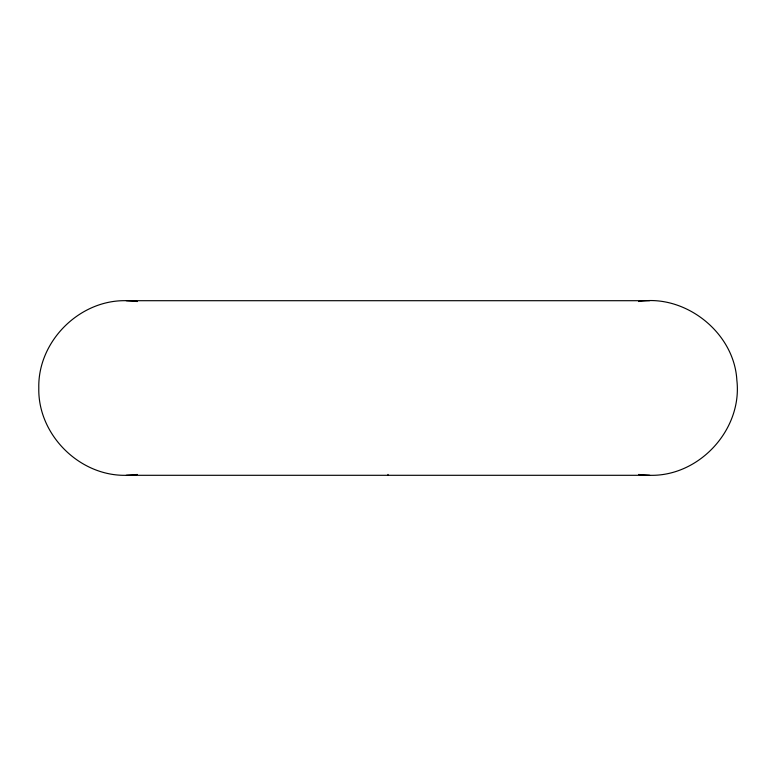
<?xml version="1.0" encoding="UTF-8"?>
<svg xmlns="http://www.w3.org/2000/svg" width="776" height="776" viewBox="0 0 776 776"><rect width="100%" height="100%" fill="white"/><g stroke="black" fill="none" stroke-linecap="round" stroke-linejoin="round"><path stroke-width="1.16" d="M638.609 301.524C684.645 293.842 734.193 332.06 736.851 380.153C742.651 429.506 699.225 476.755 649.609 475.3L126.391 475.3C79.676 476.503 37.704 434.773 38.8 388C37.704 341.227 79.676 299.497 126.391 300.7L649.609 300.7M137.391 474.475L126.391 475.3M126.391 300.7L137.391 301.524M649.609 475.3L638.609 474.475M388 474.408L388 475.3"/></g></svg>
